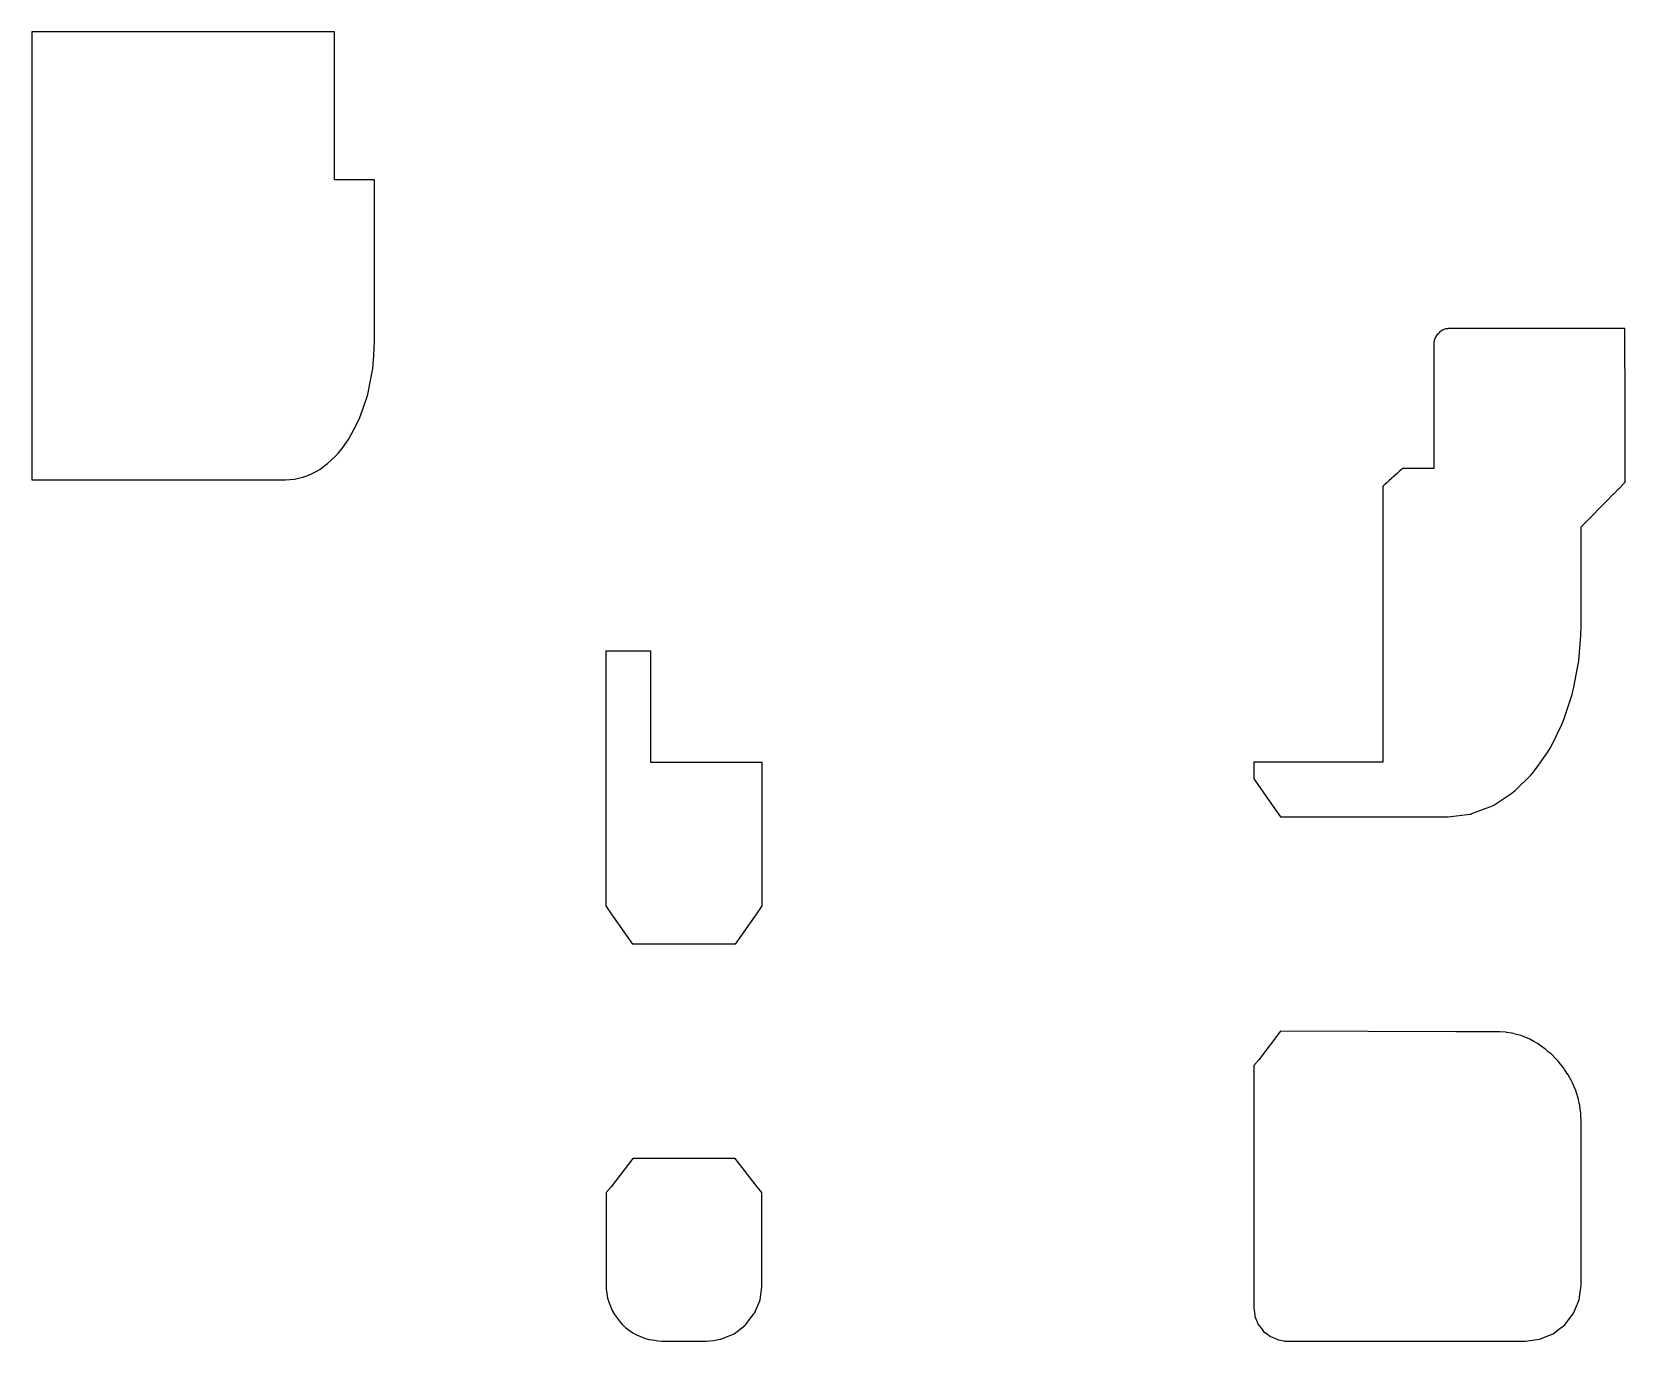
# Model space of a CAD drawing. Header units: metres. Extents: x 2.4 to 74, y -16 to 42.8.
import ezdxf

# ---------------------------------------------------------------- set-up
doc = ezdxf.new("R2010")
doc.units = ezdxf.units.M

msp = doc.modelspace()

# ---------------------------------------------------------------- linework, layer by layer
for p, q in [((8.468, 42.808), (2.4, 42.808)), ((2.4, 42.808), (2.4, 42.355)), ((2.4, 42.355), (2.4, 41.487)), ((16, 42.808), (8.468, 42.808)), ((16, 42.372), (16, 42.808)), ((16, 42.308), (16, 42.372)), ((16, 41.388), (16, 42.308)), ((2.4, 41.487), (2.4, 40.832)), ((2.4, 40.832), (2.4, 39.865)), ((16, 41.119), (16, 41.388)), ((16, 40.352), (16, 41.119)), ((16, 41.119), (16, 41.119)), ((16, 39.804), (16, 40.352)), ((2.4, 39.865), (2.4, 39.052)), ((16, 38.913), (16, 39.804)), ((2.4, 39.052), (2.4, 38.47)), ((16, 38.314), (16, 38.913)), ((2.4, 38.47), (2.4, 30.568)), ((16, 36.69), (16, 38.314)), ((16, 36.563), (16, 36.69)), ((16, 36.164), (16, 36.563)), ((17.428, 36.164), (16, 36.164)), ((17.8, 36.164), (17.428, 36.164)), ((17.8, 34.029), (17.8, 36.164)), ((17.8, 32.257), (17.8, 34.029)), ((17.8, 30.159), (17.8, 32.257)), ((2.4, 30.568), (2.4, 28.263)), ((17.8, 28.905), (17.8, 30.159)), ((65.696, 29.357), (65.651, 29.328)), ((65.779, 29.412), (65.696, 29.357)), ((65.832, 29.432), (65.779, 29.412)), ((65.918, 29.465), (65.832, 29.432)), ((66.002, 29.476), (65.918, 29.465)), ((66.046, 29.482), (66.002, 29.476)), ((66.059, 29.483), (66.046, 29.482)), ((72.273, 29.483), (66.059, 29.483)), ((73.975, 29.483), (72.273, 29.483)), ((73.981, 25.88), (73.975, 29.483)), ((17.76, 28.267), (17.8, 28.905)), ((65.389, 28.818), (65.388, 28.807)), ((65.388, 28.807), (65.388, 27.944)), ((65.392, 28.839), (65.389, 28.818)), ((65.406, 28.949), (65.392, 28.839)), ((65.419, 28.984), (65.406, 28.949)), ((65.458, 29.089), (65.419, 28.984)), ((65.482, 29.125), (65.458, 29.089)), ((65.542, 29.218), (65.482, 29.125)), ((65.576, 29.252), (65.542, 29.218)), ((65.651, 29.328), (65.576, 29.252)), ((2.4, 28.263), (2.4, 26.352)), ((17.723, 27.691), (17.76, 28.267)), ((65.388, 27.944), (65.388, 23.2)), ((17.603, 27.077), (17.723, 27.691)), ((17.301, 25.958), (17.496, 26.524)), ((17.496, 26.524), (17.603, 27.077)), ((2.4, 26.352), (2.4, 22.682)), ((17.126, 25.448), (17.301, 25.958)), ((73.981, 22.581), (73.981, 25.88)), ((16.864, 24.952), (17.126, 25.448)), ((16.476, 24.289), (16.628, 24.505)), ((16.628, 24.505), (16.864, 24.952)), ((15.845, 23.566), (16.022, 23.731)), ((16.022, 23.731), (16.172, 23.904)), ((16.172, 23.904), (16.338, 24.095)), ((16.338, 24.095), (16.476, 24.289)), ((14.761, 22.872), (14.961, 22.95)), ((14.961, 22.95), (15.136, 23.048)), ((15.136, 23.048), (15.331, 23.156)), ((15.331, 23.156), (15.499, 23.28)), ((15.499, 23.28), (15.686, 23.417)), ((15.686, 23.417), (15.845, 23.566)), ((63.736, 22.973), (63.367, 22.641)), ((63.831, 23.059), (63.736, 22.973)), ((63.919, 23.137), (63.831, 23.059)), ((63.956, 23.171), (63.919, 23.137)), ((63.988, 23.2), (63.956, 23.171)), ((64.628, 23.2), (63.988, 23.2)), ((64.629, 23.2), (64.628, 23.2)), ((64.628, 23.2), (64.628, 23.2)), ((65.388, 23.2), (64.629, 23.2)), ((64.629, 23.2), (64.629, 23.2)), ((2.4, 22.682), (7.807, 22.682)), ((7.807, 22.682), (13.8, 22.682)), ((13.8, 22.682), (13.986, 22.696)), ((13.986, 22.696), (14.192, 22.712)), ((14.192, 22.712), (14.376, 22.755)), ((14.376, 22.755), (14.58, 22.802)), ((14.58, 22.802), (14.761, 22.872)), ((63.103, 22.403), (63.1, 22.4)), ((63.1, 22.4), (63.1, 12.991)), ((63.112, 22.411), (63.103, 22.403)), ((63.127, 22.425), (63.112, 22.411)), ((63.149, 22.444), (63.127, 22.425)), ((63.175, 22.468), (63.149, 22.444)), ((63.207, 22.497), (63.175, 22.468)), ((63.283, 22.565), (63.207, 22.497)), ((63.367, 22.641), (63.283, 22.565)), ((73.481, 22.073), (73.686, 22.282)), ((73.686, 22.282), (73.722, 22.318)), ((73.722, 22.318), (73.943, 22.542)), ((73.943, 22.542), (73.962, 22.562)), ((73.962, 22.562), (73.981, 22.581)), ((72.812, 21.396), (73.155, 21.743)), ((73.155, 21.743), (73.2, 21.789)), ((73.2, 21.789), (73.449, 22.042)), ((73.449, 22.042), (73.481, 22.073)), ((72, 20.572), (72.272, 20.848)), ((72.272, 20.848), (72.542, 21.122)), ((72.542, 21.122), (72.812, 21.395)), ((72.812, 21.395), (72.812, 21.396)), ((72, 18.194), (72, 20.572)), ((72, 17.954), (72, 18.194)), ((72, 16.12), (72, 17.954)), ((71.985, 15.688), (72, 16.118)), ((72, 16.118), (72, 16.12)), ((72, 16.118), (72, 16.118)), ((71.938, 14.932), (71.985, 15.688)), ((28.2, 11.323), (28.2, 15)), ((28.2, 15), (28.726, 15)), ((28.726, 15), (30.2, 15)), ((30.2, 15), (30.2, 14.385)), ((30.2, 14.385), (30.2, 12.651)), ((71.83, 14.162), (71.897, 14.543)), ((71.897, 14.543), (71.938, 14.932)), ((71.681, 13.37), (71.83, 14.162)), ((63.1, 12.991), (63.1, 10)), ((71.32, 12.19), (71.598, 13.041)), ((71.598, 13.041), (71.681, 13.37)), ((30.2, 12.651), (30.2, 12.582)), ((30.2, 12.582), (30.2, 12.393)), ((30.2, 12.393), (30.2, 12.325)), ((30.2, 12.325), (30.2, 12.136)), ((71.23, 11.919), (71.32, 12.19)), ((30.2, 12.136), (30.2, 12.072)), ((30.2, 12.072), (30.2, 11.896)), ((30.2, 11.896), (30.2, 11.841)), ((30.2, 11.841), (30.2, 11.69)), ((30.2, 11.69), (30.2, 11.648)), ((30.2, 11.648), (30.2, 11.533)), ((30.2, 11.533), (30.2, 11.159)), ((70.711, 10.826), (71.122, 11.661)), ((71.122, 11.661), (71.23, 11.919)), ((28.2, 10.075), (28.2, 11.323)), ((30.2, 11.159), (30.2, 10)), ((70.608, 10.628), (70.711, 10.826)), ((28.2, 9.946), (28.2, 10.075)), ((69.944, 9.665), (70.492, 10.445)), ((70.492, 10.445), (70.608, 10.628)), ((28.2, 9.059), (28.2, 9.946)), ((30.2, 10), (31.817, 10)), ((31.817, 10), (35.2, 10)), ((35.2, 10), (35.2, 8.71)), ((35.2, 10), (35.2, 10)), ((58.314, 10), (57.3, 10)), ((57.3, 10), (57.3, 9.259)), ((58.495, 10), (58.314, 10)), ((62.835, 10), (58.495, 10)), ((63.1, 10), (62.835, 10)), ((69.054, 8.741), (69.738, 9.423)), ((69.738, 9.423), (69.845, 9.537)), ((69.845, 9.537), (69.944, 9.665)), ((28.2, 3.549), (28.2, 9.059)), ((35.2, 8.71), (35.2, 3.549)), ((57.3, 9.259), (57.346, 9.193)), ((57.346, 9.193), (57.991, 8.272)), ((68.079, 8.076), (68.885, 8.612)), ((68.885, 8.612), (68.972, 8.671)), ((68.972, 8.671), (69.054, 8.741)), ((57.991, 8.272), (58.5, 7.544)), ((67.093, 7.692), (68.018, 8.045)), ((68.018, 8.045), (68.079, 8.076)), ((58.5, 7.544), (59.654, 7.544)), ((59.654, 7.544), (65.273, 7.544)), ((65.273, 7.544), (66, 7.544)), ((66, 7.544), (66.036, 7.547)), ((66.036, 7.547), (67.009, 7.668)), ((67.009, 7.668), (67.051, 7.677)), ((67.051, 7.677), (67.093, 7.692)), ((28.448, 3.195), (28.2, 3.549)), ((29.4, 1.834), (28.448, 3.195)), ((34.952, 3.195), (34, 1.834)), ((35.2, 3.549), (34.952, 3.195)), ((33.722, 1.834), (29.4, 1.834)), ((34, 1.834), (33.722, 1.834)), ((58.5, -2.083), (57.519, -3.367)), ((66.368, -2.105), (58.5, -2.083)), ((68.297, -2.1), (66.368, -2.105)), ((68.346, -2.107), (68.297, -2.1)), ((68.635, -2.126), (68.346, -2.107)), ((68.655, -2.13), (68.635, -2.126)), ((68.882, -2.172), (68.655, -2.13)), ((68.977, -2.189), (68.882, -2.172)), ((68.984, -2.19), (68.977, -2.189)), ((69.291, -2.279), (68.984, -2.19)), ((69.34, -2.294), (69.291, -2.279)), ((69.593, -2.399), (69.34, -2.294)), ((69.695, -2.442), (69.593, -2.399)), ((69.881, -2.544), (69.695, -2.442)), ((70.043, -2.634), (69.881, -2.544)), ((70.154, -2.712), (70.043, -2.634)), ((70.377, -2.868), (70.154, -2.712)), ((57.519, -3.367), (57.3, -3.621)), ((70.413, -2.899), (70.377, -2.868)), ((70.53, -3.001), (70.413, -2.899)), ((70.653, -3.103), (70.53, -3.001)), ((70.687, -3.132), (70.653, -3.103)), ((70.874, -3.322), (70.687, -3.132)), ((70.97, -3.42), (70.874, -3.322)), ((71.078, -3.555), (70.97, -3.42)), ((71.221, -3.735), (71.078, -3.555)), ((57.3, -3.621), (57.3, -5.087)), ((71.264, -3.8), (71.221, -3.735)), ((71.404, -4.017), (71.264, -3.8)), ((71.43, -4.056), (71.404, -4.017)), ((71.438, -4.067), (71.43, -4.056)), ((71.572, -4.315), (71.438, -4.067)), ((71.618, -4.401), (71.572, -4.315)), ((71.694, -4.581), (71.618, -4.401)), ((71.762, -4.743), (71.694, -4.581)), ((71.797, -4.853), (71.762, -4.743)), ((71.762, -4.743), (71.762, -4.743)), ((71.87, -5.088), (71.797, -4.853)), ((57.3, -5.087), (57.3, -6.392)), ((71.879, -5.129), (71.87, -5.088)), ((71.918, -5.307), (71.879, -5.129)), ((71.94, -5.408), (71.918, -5.307)), ((71.944, -5.424), (71.94, -5.408)), ((71.979, -5.685), (71.944, -5.424)), ((71.987, -5.746), (71.979, -5.685)), ((57.3, -6.392), (57.3, -7.338)), ((71.996, -5.959), (71.987, -5.746)), ((72, -6.058), (71.996, -5.959)), ((72, -6.767), (72, -6.058)), ((72, -7.663), (72, -6.767)), ((29.4, -7.793), (28.419, -9.076)), ((32.85, -7.793), (29.4, -7.793)), ((34, -7.793), (32.85, -7.793)), ((34.981, -9.076), (34, -7.793)), ((57.3, -7.338), (57.3, -7.429)), ((57.3, -7.429), (57.3, -8.112)), ((72, -8.327), (72, -7.663)), ((57.3, -8.112), (57.3, -8.212)), ((57.3, -8.212), (57.3, -14.177)), ((72, -9.032), (72, -8.327)), ((28.419, -9.076), (28.2, -9.33)), ((35.2, -9.33), (34.981, -9.076)), ((72, -9.16), (72, -9.032)), ((72, -13.5), (72, -9.16)), ((28.2, -9.33), (28.2, -10.4)), ((35.2, -10.229), (35.2, -9.33)), ((28.2, -10.4), (28.2, -11.214)), ((35.2, -10.961), (35.2, -10.229)), ((35.2, -10.229), (35.2, -10.229)), ((28.2, -11.214), (28.2, -11.709)), ((35.2, -11.427), (35.2, -10.961)), ((35.2, -11.689), (35.2, -11.427)), ((28.2, -11.709), (28.2, -11.986)), ((28.2, -11.986), (28.2, -13.5)), ((35.2, -13.5), (35.2, -11.689)), ((28.2, -13.5), (28.209, -13.679)), ((35.161, -13.799), (35.196, -13.579)), ((35.196, -13.579), (35.2, -13.5)), ((71.945, -13.918), (72, -13.5)), ((28.209, -13.679), (28.212, -13.745)), ((28.212, -13.745), (28.252, -13.963)), ((28.252, -13.963), (28.268, -14.074)), ((28.268, -14.074), (28.333, -14.286)), ((28.333, -14.286), (28.47, -14.618)), ((34.865, -14.75), (35.1, -14.183)), ((35.1, -14.183), (35.115, -14.147)), ((35.115, -14.147), (35.161, -13.799)), ((57.3, -14.177), (57.3, -14.282)), ((57.3, -14.282), (57.3, -14.5)), ((71.753, -14.537), (71.915, -14.147)), ((71.915, -14.147), (71.945, -13.918)), ((28.47, -14.618), (28.573, -14.811)), ((28.573, -14.811), (28.795, -15.101)), ((34.468, -15.268), (34.842, -14.781)), ((34.842, -14.781), (34.865, -14.75)), ((57.3, -14.5), (57.324, -14.716)), ((57.324, -14.716), (57.344, -14.831)), ((57.344, -14.831), (57.351, -14.888)), ((57.351, -14.888), (57.441, -15.104)), ((71.408, -15.085), (71.665, -14.75)), ((71.665, -14.75), (71.753, -14.537)), ((28.795, -15.101), (28.932, -15.268)), ((28.932, -15.268), (29.088, -15.396)), ((29.088, -15.396), (29.393, -15.63)), ((29.393, -15.63), (29.566, -15.722)), ((29.566, -15.722), (29.931, -15.873)), ((33.347, -15.915), (33.914, -15.68)), ((33.914, -15.68), (33.95, -15.665)), ((33.95, -15.665), (34.437, -15.291)), ((34.437, -15.291), (34.468, -15.268)), ((57.441, -15.104), (57.501, -15.25)), ((57.501, -15.25), (57.643, -15.436)), ((57.643, -15.436), (57.739, -15.561)), ((57.739, -15.561), (57.925, -15.703)), ((57.925, -15.703), (58.05, -15.799)), ((70.36, -15.827), (70.75, -15.665)), ((70.75, -15.665), (70.933, -15.525)), ((70.933, -15.525), (71.268, -15.268)), ((71.268, -15.268), (71.408, -15.085)), ((29.931, -15.873), (30.113, -15.929)), ((30.113, -15.929), (30.288, -15.946)), ((30.288, -15.946), (30.542, -15.984)), ((30.542, -15.984), (30.7, -16)), ((30.7, -16), (31.919, -16)), ((31.919, -16), (32.7, -16)), ((32.7, -16), (33.021, -15.968)), ((33.021, -15.968), (33.328, -15.917)), ((33.328, -15.917), (33.347, -15.915)), ((58.05, -15.799), (58.266, -15.889)), ((58.266, -15.889), (58.412, -15.949)), ((58.412, -15.949), (58.491, -15.963)), ((58.491, -15.963), (58.655, -15.993)), ((58.655, -15.993), (58.677, -15.995)), ((58.677, -15.995), (58.698, -15.996)), ((58.698, -15.996), (58.738, -15.999)), ((58.738, -15.999), (58.76, -15.999)), ((58.76, -15.999), (58.8, -16)), ((58.8, -16), (66.299, -16)), ((66.299, -16), (69.5, -16)), ((69.5, -16), (69.918, -15.945)), ((69.918, -15.945), (70.147, -15.915)), ((70.147, -15.915), (70.36, -15.827))]:
    msp.add_line(p, q)

doc.saveas('drawing.dxf')
